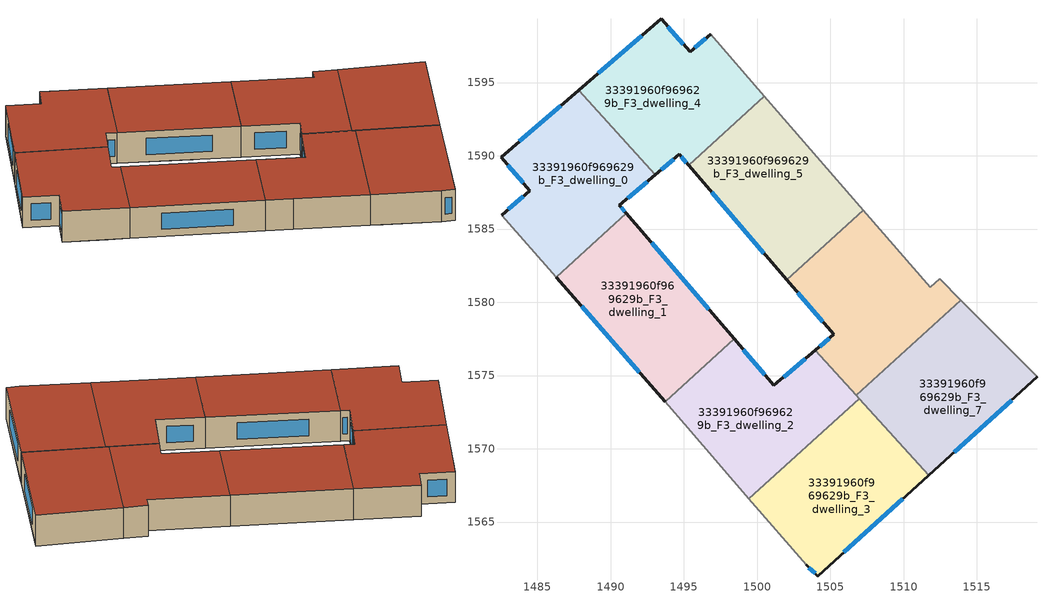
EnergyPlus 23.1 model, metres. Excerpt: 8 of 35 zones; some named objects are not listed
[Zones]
33391960f969629b_F3_dwelling_0
 floor to 33391960f969629b_F2_dwelling_7 (EU_floor_Construction): 1488.01,1594.28 1492.93,1588.61 1490.6,1586.62 1490.01,1587.3 1485.11,1583.05 1482.57,1585.95 1484.5,1587.62 1482.52,1589.9 1487.83,1594.48 z9
 floor adiabatic (EU_floor_Construction): 1488.01,1594.28 1493.06,1588.72 1490.6,1586.62 1492.93,1588.61 z9
 floor to 33391960f969629b_F2_dwelling_5 (EU_floor_Construction): 1490.01,1587.3 1491.07,1586.06 1486.28,1581.71 1485.11,1583.05 z9
 wall outside (EU_wall_Construction): 1487.83,1594.48 1482.52,1589.9 1484.5,1587.62 1482.57,1585.95 / 1491.07,1586.07 1490.6,1586.62 1493.06,1588.72 z9:12
 wall to 33391960f969629b_F3_dwelling_4 (EU_wall_Construction): 1493.06,1588.72 1487.83,1594.48 z9:12
 wall to 33391960f969629b_F3_dwelling_1 (EU_wall_Construction): 1486.28,1581.71 1491.07,1586.07 z9:12
 wall adiabatic (EU_wall_Construction): 1482.57,1585.95 1486.28,1581.71 z9:12
 window (EU_Window_Construction): 1486.58,1593.41 1483.77,1590.98 / 1491.18,1587.11 1492.48,1588.23 / 1490.96,1586.2 1490.71,1586.49 / 1484.05,1587.23 1483.02,1586.34 / 1482.98,1589.36 1484.03,1588.15 z9.7:11.3
 roof outside (EU_roof_Construction): 1491.07,1586.07 1490.6,1586.62 1493.06,1588.72 1487.83,1594.48 1482.52,1589.9 1484.5,1587.62 1482.57,1585.95 1486.28,1581.71 z12
33391960f969629b_F3_dwelling_1
 floor to 33391960f969629b_F2_dwelling_5 (EU_floor_Construction): 1491.07,1586.06 1497.53,1578.54 1492.71,1574.36 1486.28,1581.71 z9
 floor to 33391960f969629b_F2_dwelling_2 (EU_floor_Construction): 1497.53,1578.54 1498.42,1577.5 1493.72,1573.22 1492.71,1574.36 z9
 wall outside (EU_wall_Construction): 1486.28,1581.71 1493.72,1573.22 / 1498.42,1577.5 1491.07,1586.07 z9:12
 wall to 33391960f969629b_F3_dwelling_2 (EU_wall_Construction): 1493.72,1573.22 1498.42,1577.5 z9:12
 window (EU_Window_Construction): 1488.03,1579.72 1491.97,1575.21 / 1496.7,1579.51 1492.8,1584.05 z9.7:11.3
 roof outside (EU_roof_Construction): 1498.42,1577.5 1491.07,1586.07 1486.28,1581.71 1493.72,1573.22 z12
33391960f969629b_F3_dwelling_2
 floor to 33391960f969629b_F2_dwelling_2 (EU_floor_Construction): 1501.49,1574.62 1504.48,1571.18 1499.44,1566.6 1495.26,1571.45 1493.72,1573.22 1498.42,1577.5 1501.15,1574.33 z9
 floor adiabatic (EU_floor_Construction): 1503.96,1576.73 1506.96,1573.43 1504.48,1571.18 1501.49,1574.62 z9
 wall outside (EU_wall_Construction): 1503.96,1576.73 1501.15,1574.33 1498.42,1577.5 z9:12
 wall to 33391960f969629b_F3_dwelling_3 (EU_wall_Construction): 1499.44,1566.6 1506.96,1573.43 z9:12
 wall adiabatic (EU_wall_Construction): 1493.72,1573.22 1495.26,1571.45 1499.44,1566.6 z9:12
 wall to 33391960f969629b_F3_dwelling_6 (EU_wall_Construction): 1506.76,1573.65 1503.96,1576.73 z9:12
 wall to 33391960f969629b_F3_dwelling_7 (EU_wall_Construction): 1506.96,1573.43 1506.76,1573.65 z9:12
 window (EU_Window_Construction): 1503.3,1576.16 1501.81,1574.89 / 1500.51,1575.07 1499.06,1576.75 z9.7:11.3
 roof outside (EU_roof_Construction): 1506.96,1573.43 1503.96,1576.73 1501.15,1574.33 1498.42,1577.5 1493.72,1573.22 1495.26,1571.45 1499.44,1566.6 z12
33391960f969629b_F3_dwelling_3
 floor to 33391960f969629b_F2_dwelling_0 (EU_floor_Construction): 1507.6,1572.24 1511.38,1567.88 1504.15,1561.32 1503.35,1562.07 1500.15,1565.78 z9
 floor to 33391960f969629b_F2_dwelling_2 (EU_floor_Construction): 1504.48,1571.18 1505.29,1570.24 1500.15,1565.78 1499.44,1566.6 z9
 floor to 33391960f969629b_F2_dwelling_1 (EU_floor_Construction): 1507.84,1572.45 1511.72,1568.19 1511.38,1567.88 1507.6,1572.24 z9
 floor to 33391960f969629b_F2_dwelling_3 (EU_floor_Construction): 1506.96,1573.43 1507.84,1572.45 1505.29,1570.24 1504.48,1571.18 z9
 wall outside (EU_wall_Construction): 1503.35,1562.07 1504.15,1561.32 1511.72,1568.19 z9:12
 wall adiabatic (EU_wall_Construction): 1499.44,1566.6 1503.35,1562.07 z9:12
 wall to 33391960f969629b_F3_dwelling_7 (EU_wall_Construction): 1511.72,1568.19 1506.96,1573.43 z9:12
 window (EU_Window_Construction): 1505.93,1562.93 1509.94,1566.58 / 1503.54,1561.89 1503.96,1561.5 z9.7:11.3
 roof outside (EU_roof_Construction): 1511.72,1568.19 1506.96,1573.43 1499.44,1566.6 1503.35,1562.07 1504.15,1561.32 z12
33391960f969629b_F3_dwelling_4
 floor to 33391960f969629b_F2_dwelling_8 (EU_floor_Construction): 1496.82,1598.3 1499.34,1595.4 1494.06,1590.82 1494.68,1590.1 1493.06,1588.72 1488.02,1594.27 1487.83,1594.49 1493.46,1599.34 1495.42,1597.09 z9
 floor to 33391960f969629b_F2_dwelling_6 (EU_floor_Construction): 1499.34,1595.4 1500.5,1594.06 1495.32,1589.35 1494.06,1590.82 z9
 wall outside (EU_wall_Construction): 1493.06,1588.72 1494.68,1590.1 1495.32,1589.35 / 1496.82,1598.3 1495.42,1597.09 1493.46,1599.34 1487.83,1594.48 z9:12
 wall to 33391960f969629b_F3_dwelling_5 (EU_wall_Construction): 1495.32,1589.35 1500.5,1594.06 z9:12
 wall adiabatic (EU_wall_Construction): 1500.5,1594.06 1496.82,1598.3 z9:12
 window (EU_Window_Construction): 1494.83,1589.92 1495.17,1589.53 / 1493.44,1589.04 1494.3,1589.77 / 1492.13,1598.2 1489.15,1595.62 / 1494.96,1597.61 1493.92,1598.81 / 1496.49,1598.01 1495.75,1597.37 z9.7:11.3
 roof outside (EU_roof_Construction): 1495.32,1589.35 1500.5,1594.06 1496.82,1598.3 1495.42,1597.09 1493.46,1599.34 1487.83,1594.48 1493.06,1588.72 1494.68,1590.1 z12
33391960f969629b_F3_dwelling_5
 floor to 33391960f969629b_F2_dwelling_4 (EU_floor_Construction): 1504.91,1588.99 1507.26,1586.28 1502.03,1581.53 1499.59,1584.37 z9
 floor to 33391960f969629b_F2_dwelling_6 (EU_floor_Construction): 1500.5,1594.06 1504.91,1588.99 1499.59,1584.37 1499.46,1584.52 1499.43,1584.56 1495.32,1589.35 z9
 wall outside (EU_wall_Construction): 1495.32,1589.35 1502.03,1581.53 z9:12
 wall adiabatic (EU_wall_Construction): 1507.26,1586.28 1500.5,1594.06 z9:12
 wall to 33391960f969629b_F3_dwelling_6 (EU_wall_Construction): 1502.03,1581.53 1507.26,1586.28 z9:12
 window (EU_Window_Construction): 1496.9,1587.51 1500.46,1583.36 z9.7:11.3
 roof outside (EU_roof_Construction): 1507.26,1586.28 1500.5,1594.06 1495.32,1589.35 1502.03,1581.53 z12
33391960f969629b_F3_dwelling_6
 floor to 33391960f969629b_F2_dwelling_3 (EU_floor_Construction): 1512.48,1581.61 1513.91,1580.15 1506.76,1573.65 1503.96,1576.73 1505.22,1577.8 1505.05,1578.01 1510.4,1582.66 1511.82,1581.03 z9
 floor to 33391960f969629b_F2_dwelling_4 (EU_floor_Construction): 1507.26,1586.28 1510.4,1582.66 1505.05,1578.01 1502.03,1581.53 z9
 wall outside (EU_wall_Construction): 1502.03,1581.53 1505.22,1577.8 1503.96,1576.73 z9:12
 wall to 33391960f969629b_F3_dwelling_7 (EU_wall_Construction): 1506.76,1573.65 1513.91,1580.15 z9:12
 wall adiabatic (EU_wall_Construction): 1513.91,1580.15 1512.48,1581.61 1511.82,1581.03 1507.26,1586.28 z9:12
 window (EU_Window_Construction): 1504.93,1577.55 1504.26,1576.98 / 1502.78,1580.65 1504.47,1578.68 z9.7:11.3
 roof outside (EU_roof_Construction): 1513.91,1580.15 1512.48,1581.61 1511.82,1581.03 1507.26,1586.28 1502.03,1581.53 1505.22,1577.8 1503.96,1576.73 1506.76,1573.65 z12
33391960f969629b_F3_dwelling_7
 floor to 33391960f969629b_F2_dwelling_1 (EU_floor_Construction): 1515.21,1578.84 1519.1,1574.9 1511.72,1568.19 1507.84,1572.45 z9
 floor to 33391960f969629b_F2_dwelling_3 (EU_floor_Construction): 1513.91,1580.15 1515.21,1578.84 1507.84,1572.45 1506.76,1573.65 z9
 wall outside (EU_wall_Construction): 1511.72,1568.19 1519.1,1574.9 z9:12
 wall adiabatic (EU_wall_Construction): 1519.1,1574.9 1513.91,1580.15 z9:12
 window (EU_Window_Construction): 1513.45,1569.77 1517.37,1573.33 z9.7:11.3
 roof outside (EU_roof_Construction): 1519.1,1574.9 1513.91,1580.15 1506.76,1573.65 1511.72,1568.19 z12
[Building]
EU S2 Campaign: North Axis=0; Terrain=City; Solar Distribution=FullExterior
[Site:Location]
Budapest.Ferenc.Liszt.Intl.AP: Latitude=47.437; Longitude=19.256; Time Zone=1; Elevation=185
[SizingPeriod:WeatherFileDays]
AnnualSizingPeriod: Begin Month=1; Begin Day of Month=1; End Month=12; End Day of Month=31; Day of Week for Start Day=Monday; Use Weather File Daylight Saving Period=No; Use Weather File Rain and Snow Indicators=No
[MATERIAL]
EU_InternalMass_Material: Roughness=MediumRough; Thickness=0.1; Conductivity=1; Density=1800; Specific Heat=900; Thermal Absorptance=0.9; Solar Absorptance=0.7; Visible Absorptance=0.7
[MATERIAL:NOMASS] Roughness=MediumRough; Thermal Absorptance=0.9; Solar Absorptance=0.7; Visible Absorptance=0.7
Name | Thermal Resistance
EU_wall_NoMass | 0.832559
EU_roof_NoMass | 1.39638
EU_floor_NoMass | 0.872794
[WINDOWMATERIAL:SIMPLEGLAZINGSYSTEM]
EU_Window_SimpleGlazing: UFactor=2.79869; Solar Heat Gain Coefficient=0.75; Visible Transmittance=0.75
[CONSTRUCTION]
EU_wall_Construction: EU_wall_NoMass
EU_roof_Construction: EU_roof_NoMass
EU_floor_Construction: EU_floor_NoMass
EU_Window_Construction: EU_Window_SimpleGlazing
EU_InternalMass_Construction: EU_InternalMass_Material
[ZONE] Type=1; Multiplier=1; Ceiling Height=autocalculate; Floor Area=autocalculate; Part of Total Floor Area=Yes
Name | Volume
33391960f969629b_F3_dwelling_0 | 217.322
33391960f969629b_F3_dwelling_1; 33391960f969629b_F3_dwelling_3 | 217.317
33391960f969629b_F3_dwelling_2 | 217.332
33391960f969629b_F3_dwelling_4 | 217.334
33391960f969629b_F3_dwelling_5 | 217.347
33391960f969629b_F3_dwelling_6 | 217.297
33391960f969629b_F3_dwelling_7 | 217.344
[INTERNALMASS] Construction=EU_InternalMass_Construction
Name | Zone or ZoneList | Surface Area
33391960f969629b_F3_dwelling_0_EU_InternalMass | 33391960f969629b_F3_dwelling_0 | 72.4407
33391960f969629b_F3_dwelling_1_EU_InternalMass | 33391960f969629b_F3_dwelling_1 | 72.4391
33391960f969629b_F3_dwelling_2_EU_InternalMass | 33391960f969629b_F3_dwelling_2 | 72.4437
33391960f969629b_F3_dwelling_3_EU_InternalMass | 33391960f969629b_F3_dwelling_3 | 72.4389
33391960f969629b_F3_dwelling_4_EU_InternalMass | 33391960f969629b_F3_dwelling_4 | 72.4449
33391960f969629b_F3_dwelling_5_EU_InternalMass | 33391960f969629b_F3_dwelling_5 | 72.449
33391960f969629b_F3_dwelling_6_EU_InternalMass | 33391960f969629b_F3_dwelling_6 | 72.4325
33391960f969629b_F3_dwelling_7_EU_InternalMass | 33391960f969629b_F3_dwelling_7 | 72.448
[OTHEREQUIPMENT] Fuel Type=Electricity; Design Level Calculation Method=Watts/Area; Power per Zone Floor Area=1; Fraction Latent=0; Fraction Radiant=0; Fraction Lost=0; Carbon Dioxide Generation Rate=0; EndUse Subcategory=EU_Step8_InternalGains
Name | Zone or ZoneList or Space or SpaceList | Schedule
EU_Step8_InternalGain_33391960f969629b_F3_dwelling_0_f000 | 33391960f969629b_F3_dwelling_0 | EU_Step8_GainSchedule_33391960f969629b_F3_dwelling_0_f000
EU_Step8_InternalGain_33391960f969629b_F3_dwelling_1_f000 | 33391960f969629b_F3_dwelling_1 | EU_Step8_GainSchedule_33391960f969629b_F3_dwelling_1_f000
EU_Step8_InternalGain_33391960f969629b_F3_dwelling_2_f000 | 33391960f969629b_F3_dwelling_2 | EU_Step8_GainSchedule_33391960f969629b_F3_dwelling_2_f000
EU_Step8_InternalGain_33391960f969629b_F3_dwelling_3_f000 | 33391960f969629b_F3_dwelling_3 | EU_Step8_GainSchedule_33391960f969629b_F3_dwelling_3_f000
EU_Step8_InternalGain_33391960f969629b_F3_dwelling_4_f000 | 33391960f969629b_F3_dwelling_4 | EU_Step8_GainSchedule_33391960f969629b_F3_dwelling_4_f000
EU_Step8_InternalGain_33391960f969629b_F3_dwelling_5_f000 | 33391960f969629b_F3_dwelling_5 | EU_Step8_GainSchedule_33391960f969629b_F3_dwelling_5_f000
EU_Step8_InternalGain_33391960f969629b_F3_dwelling_6_f000 | 33391960f969629b_F3_dwelling_6 | EU_Step8_GainSchedule_33391960f969629b_F3_dwelling_6_f000
EU_Step8_InternalGain_33391960f969629b_F3_dwelling_7_f000 | 33391960f969629b_F3_dwelling_7 | EU_Step8_GainSchedule_33391960f969629b_F3_dwelling_7_f000
[ZONEVENTILATION:DESIGNFLOWRATE] Schedule=EU_AlwaysOn; Design Flow Rate Calculation Method=AirChanges/Hour; Air Changes per Hour=0.475469; Ventilation Type=Natural; Fan Pressure Rise=0; Fan Total Efficiency=1; Constant Term Coefficient=1; Temperature Term Coefficient=0; Velocity Term Coefficient=0; Velocity Squared Term Coefficient=0; Minimum Indoor Temperature=-100; Maximum Indoor Temperature=100; Delta Temperature=-100; Minimum Outdoor Temperature=-100; Maximum Outdoor Temperature=100; Maximum Wind Speed=40
Name | Zone or ZoneList or Space or SpaceList
EU_ConstantAir_33391960f969629b_F3_dwelling_0 | 33391960f969629b_F3_dwelling_0
EU_ConstantAir_33391960f969629b_F3_dwelling_1 | 33391960f969629b_F3_dwelling_1
EU_ConstantAir_33391960f969629b_F3_dwelling_2 | 33391960f969629b_F3_dwelling_2
EU_ConstantAir_33391960f969629b_F3_dwelling_3 | 33391960f969629b_F3_dwelling_3
EU_ConstantAir_33391960f969629b_F3_dwelling_4 | 33391960f969629b_F3_dwelling_4
EU_ConstantAir_33391960f969629b_F3_dwelling_5 | 33391960f969629b_F3_dwelling_5
EU_ConstantAir_33391960f969629b_F3_dwelling_6 | 33391960f969629b_F3_dwelling_6
EU_ConstantAir_33391960f969629b_F3_dwelling_7 | 33391960f969629b_F3_dwelling_7
[HVACTEMPLATE:ZONE:IDEALLOADSAIRSYSTEM] System Availability Schedule=EU_AlwaysOn; Maximum Heating Supply Air Temperature=50; Minimum Cooling Supply Air Temperature=13; Maximum Heating Supply Air Humidity Ratio=0.0156; Minimum Cooling Supply Air Humidity Ratio=0.0077; Heating Limit=NoLimit; Cooling Limit=NoLimit; Heating Availability Schedule=EU_AlwaysOn; Cooling Availability Schedule=EU_CoolingOff; Dehumidification Control Type=ConstantSensibleHeatRatio; Cooling Sensible Heat Ratio=0.7; Dehumidification Setpoint=60; Humidification Control Type=None; Humidification Setpoint=30; Outdoor Air Method=None; Outdoor Air Flow Rate per Person=0.00944; Outdoor Air Flow Rate per Zone Floor Area=0; Outdoor Air Flow Rate per Zone=0; Demand Controlled Ventilation Type=None; Outdoor Air Economizer Type=NoEconomizer; Heat Recovery Type=None; Sensible Heat Recovery Effectiveness=0.7; Latent Heat Recovery Effectiveness=0.65
Name | Template Thermostat
33391960f969629b_F3_dwelling_0 | EU_HeatOnly_33391960f969629b_F3_dwelling_0
33391960f969629b_F3_dwelling_1 | EU_HeatOnly_33391960f969629b_F3_dwelling_1
33391960f969629b_F3_dwelling_2 | EU_HeatOnly_33391960f969629b_F3_dwelling_2
33391960f969629b_F3_dwelling_3 | EU_HeatOnly_33391960f969629b_F3_dwelling_3
33391960f969629b_F3_dwelling_4 | EU_HeatOnly_33391960f969629b_F3_dwelling_4
33391960f969629b_F3_dwelling_5 | EU_HeatOnly_33391960f969629b_F3_dwelling_5
33391960f969629b_F3_dwelling_6 | EU_HeatOnly_33391960f969629b_F3_dwelling_6
33391960f969629b_F3_dwelling_7 | EU_HeatOnly_33391960f969629b_F3_dwelling_7
[SIZING:ZONE] Zone Cooling Design Supply Air Temperature Input Method=SupplyAirTemperature; Zone Cooling Design Supply Air Temperature=13; Zone Heating Design Supply Air Temperature Input Method=SupplyAirTemperature; Zone Heating Design Supply Air Temperature=50; Zone Cooling Design Supply Air Humidity Ratio=0.008; Zone Heating Design Supply Air Humidity Ratio=0.008; Cooling Design Air Flow Method=DesignDay; Cooling Design Air Flow Rate=0; Cooling Minimum Air Flow per Zone Floor Area=0.000762; Cooling Minimum Air Flow=0; Cooling Minimum Air Flow Fraction=0.2; Heating Design Air Flow Method=DesignDay; Heating Design Air Flow Rate=0; Heating Maximum Air Flow per Zone Floor Area=0.002032; Heating Maximum Air Flow=0.141576; Heating Maximum Air Flow Fraction=0.3; Account for Dedicated Outdoor Air System=No; Dedicated Outdoor Air System Control Strategy=NeutralSupplyAir; Dedicated Outdoor Air Low Setpoint Temperature for Design=autosize; Dedicated Outdoor Air High Setpoint Temperature for Design=autosize; Zone Load Sizing Method=Sensible Load Only No Latent Load; Zone Latent Cooling Design Supply Air Humidity Ratio Input Method=HumidityRatioDifference; Zone Cooling Design Supply Air Humidity Ratio Difference=0.005; Zone Latent Heating Design Supply Air Humidity Ratio Input Method=HumidityRatioDifference; Zone Humidification Design Supply Air Humidity Ratio Difference=0.005
33391960f969629b_F3_dwelling_0; 33391960f969629b_F3_dwelling_1; 33391960f969629b_F3_dwelling_2; 33391960f969629b_F3_dwelling_3; 33391960f969629b_F3_dwelling_4; 33391960f969629b_F3_dwelling_5; 33391960f969629b_F3_dwelling_6; 33391960f969629b_F3_dwelling_7
[SCHEDULE:CONSTANT]
Name | Hourly Value
EU_AlwaysOn | 1
EU_CoolingOff | 0
[SCHEDULE:FILE] Column Number=1; Rows to Skip at Top=0; Number of Hours of Data=8760; Column Separator=Comma; Interpolate to Timestep=No; Minutes per Item=60; Adjust Schedule for Daylight Savings=Yes
Name | File
EU_Step8_GainSchedule_33391960f969629b_F3_dwelling_0_f000 | ../../schedules/33391960f969629b/33391960f969629b_F3_dwelling_0_f000_gain.csv
EU_Step8_GainSchedule_33391960f969629b_F3_dwelling_1_f000 | ../../schedules/33391960f969629b/33391960f969629b_F3_dwelling_1_f000_gain.csv
EU_Step8_GainSchedule_33391960f969629b_F3_dwelling_2_f000 | ../../schedules/33391960f969629b/33391960f969629b_F3_dwelling_2_f000_gain.csv
EU_Step8_GainSchedule_33391960f969629b_F3_dwelling_3_f000 | ../../schedules/33391960f969629b/33391960f969629b_F3_dwelling_3_f000_gain.csv
EU_Step8_GainSchedule_33391960f969629b_F3_dwelling_4_f000 | ../../schedules/33391960f969629b/33391960f969629b_F3_dwelling_4_f000_gain.csv
EU_Step8_GainSchedule_33391960f969629b_F3_dwelling_5_f000 | ../../schedules/33391960f969629b/33391960f969629b_F3_dwelling_5_f000_gain.csv
EU_Step8_GainSchedule_33391960f969629b_F3_dwelling_6_f000 | ../../schedules/33391960f969629b/33391960f969629b_F3_dwelling_6_f000_gain.csv
EU_Step8_GainSchedule_33391960f969629b_F3_dwelling_7_f000 | ../../schedules/33391960f969629b/33391960f969629b_F3_dwelling_7_f000_gain.csv
